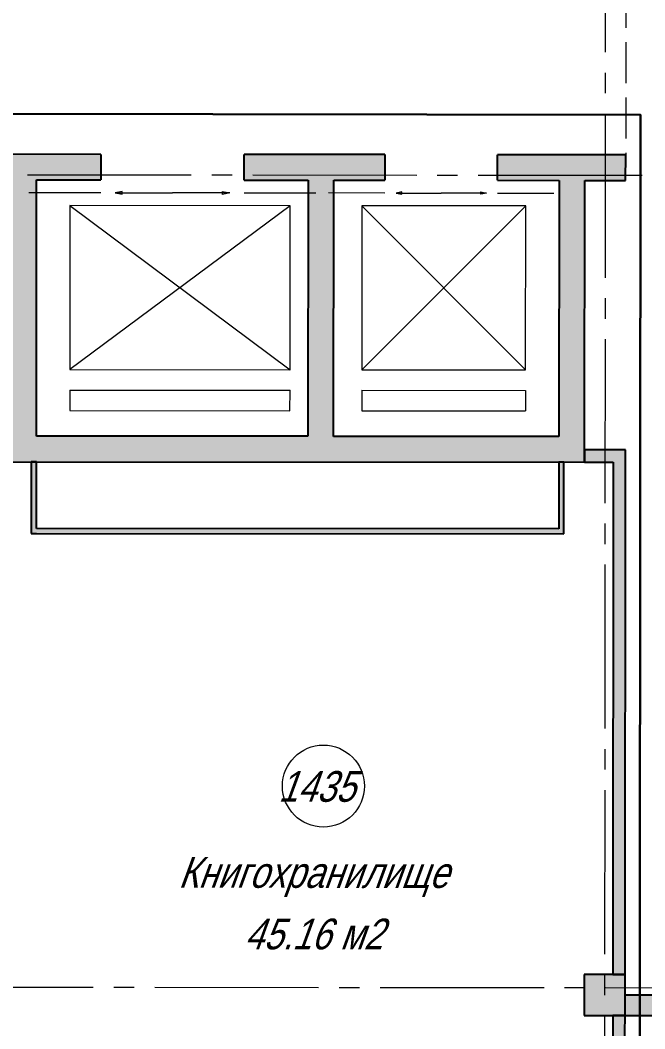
# Model space of a CAD drawing. Header units: millimetres. Extents: x 1949 to 134543, y 1145 to 48705.
# Drawn here: x 118370 to 121419, y 24293 to 29215 of the extents above; entities that cross this region are included whole.
import ezdxf

# ---------------------------------------------------------------- set-up
doc = ezdxf.new("R2010")
doc.units = ezdxf.units.MM
doc.linetypes.add('LTYPE_2', pattern=[270, 200, -70])
doc.linetypes.add('LTYPE_5', pattern=[1100, 800, -100, 100, -100])
for name, color, linetype, lineweight, true_color in [('STANDARD', 18, 'Continuous', 25, 0x000000), ('Общий01', 18, 'Continuous', 13, 0x000000), ('Стена', 18, 'Continuous', 50, 0x000000), ('Текст_1_10', 18, 'Continuous', 25, 0x000000)]:
    doc.layers.add(name, color=color, linetype=linetype, lineweight=lineweight, true_color=true_color)
doc.layers.add('АГПТ', color=7, linetype='Continuous')
doc.styles.add('ARIALUNICODEMS', font='ARIALUNI.ttf')

msp = doc.modelspace()

# ---------------------------------------------------------------- hatches: boundary and pattern name
at = {"layer": 'Общий01', "linetype": 'Continuous', "lineweight": 5}
h = msp.add_hatch(color=252, dxfattribs=at)
h.paths.add_polyline_path([(120150.6, 28559.3), (119463.1, 28559.8), (119463, 28434.8), (120150.5, 28434.3)])
h.paths.add_polyline_path([(118763, 28435.4), (118763.1, 28560.4), (118125.6, 28560.9), (118125.5, 28435.9)])
h.paths.add_polyline_path([(121325.6, 28558.3), (120700.6, 28558.8), (120700.5, 28433.8), (121325.5, 28433.3)])
for points in [[(118325.5, 28435.7), (118324.5, 27185.7), (118449.5, 27185.6), (118450.5, 28435.6)], [(119775.5, 28434.6), (119774.5, 27184.6), (119899.5, 27184.5), (119900.5, 28434.5)], [(121000.5, 28433.6), (120999.5, 27183.6), (121124.5, 27183.5), (121125.5, 28433.5)], [(121124.5, 27183.5), (118324.5, 27185.7), (118324.4, 27060.7), (121124.4, 27058.5)], [(121122.3, 24358.5), (121322.3, 24358.3), (121322.5, 24558.3), (121122.5, 24558.5)]]:
    msp.add_hatch(color=252, dxfattribs=at).paths.add_polyline_path(points)
at = {"layer": 'Стена', "linetype": 'Continuous', "lineweight": 5}
for points in [[(121124.4, 27058.5), (121324.4, 27058.3), (121324.5, 27118.3), (121124.5, 27118.5)], [(118424.4, 27060.6), (118424.2, 26710.6), (118449.2, 26710.6), (118449.4, 27060.6)], [(121024.2, 26733.6), (121024.4, 27058.6), (120999.4, 27058.6), (120999.2, 26733.6)], [(121322.5, 24558.3), (121324.4, 27058.3), (121264.4, 27058.4), (121262.5, 24558.4)], [(118449.2, 26710.6), (121024.2, 26708.6), (121024.2, 26733.6), (118449.2, 26735.6)], [(121262.3, 24358.4), (121261.1, 22858.4), (121321.1, 22858.3), (121322.3, 24358.3)]]:
    msp.add_hatch(color=252, dxfattribs=at).paths.add_polyline_path(points)
h = msp.add_hatch(color=252, dxfattribs=at)
h.paths.add_polyline_path([(122272.3, 24357.6), (124122.3, 24356.1), (124122.4, 24456.1), (122272.4, 24457.6)])
h.paths.add_polyline_path([(121522.3, 24358.2), (121522.4, 24458.2), (121322.4, 24458.3), (121322.3, 24358.3)])

# ---------------------------------------------------------------- linework, layer by layer
at = {"layer": 'STANDARD', "color": 252, "linetype": 'LTYPE_2', "lineweight": 5}
msp.add_line((121327.1, 30458.3), (121325.6, 28558.3), dxfattribs=at)
at = {"layer": 'АГПТ', "color": 6, "lineweight": 30}
msp.add_lwpolyline([(119704.6, 22916.4), (119704.5, 22803.7), (121392.5, 22802.4), (121397.2, 28753.7), (114092.7, 28764.1), (114100.2, 38234.9), (112634.3, 38234.9), (112634.5, 38465.2)], dxfattribs=at)
at = {"layer": 'Общий01', "color": 252, "linetype": 'LTYPE_5', "lineweight": 5}
for p, q in [((121237.1, 43058.4), (121210.6, 9558.4)), ((103005.5, 28472.8), (131050.5, 28450.7)), ((130827, 24485.2), (103007, 24507.1))]:
    msp.add_line(p, q, dxfattribs=at)
at = {"layer": 'Общий01', "color": 252, "linetype": 'Continuous', "lineweight": 25}
for p, q in [((118763.1, 28560.4), (118125.6, 28560.9)), ((118763.1, 28560.4), (118763, 28435.4)), ((119463, 28434.8), (119463.1, 28559.8)), ((120150.6, 28559.3), (119463.1, 28559.8)), ((120150.6, 28559.3), (120150.5, 28434.3)), ((120700.5, 28433.8), (120700.6, 28558.8)), ((121325.6, 28558.3), (120700.6, 28558.8)), ((121325.5, 28433.3), (121325.6, 28558.3)), ((118449.5, 27185.6), (118450.5, 28435.6)), ((118450.5, 28435.6), (118763, 28435.4)), ((119463, 28434.8), (119775.5, 28434.6)), ((119775.5, 28434.6), (119774.5, 27184.6)), ((119899.5, 27184.5), (119900.5, 28434.5)), ((119900.5, 28434.5), (120150.5, 28434.3)), ((120700.5, 28433.8), (121000.5, 28433.6)), ((121000.5, 28433.6), (120999.5, 27183.6)), ((121124.5, 27183.5), (121125.5, 28433.5)), ((121125.5, 28433.5), (121325.5, 28433.3)), ((119774.5, 27184.6), (118449.5, 27185.6)), ((120999.5, 27183.6), (119899.5, 27184.5)), ((121124.4, 27058.5), (121124.5, 27183.5)), ((118324.4, 27060.7), (121124.4, 27058.5)), ((121122.5, 24558.5), (121122.3, 24358.5)), ((121322.5, 24558.3), (121122.5, 24558.5)), ((121322.3, 24358.3), (121322.5, 24558.3)), ((121122.3, 24358.5), (121322.3, 24358.3))]:
    msp.add_line(p, q, dxfattribs=at)
at = {"layer": 'Общий01', "color": 252, "linetype": 'Continuous', "lineweight": 5}
for p, q in [((118763, 28372.9), (118413, 28373.1)), ((118868, 28379.8), (118833, 28372.8)), ((118833, 28372.8), (119113, 28372.6)), ((118833, 28372.8), (118868, 28365.8)), ((118868, 28365.8), (118868, 28379.8)), ((119393, 28372.4), (119113, 28372.6)), ((119358, 28365.4), (119358, 28379.4)), ((119358, 28379.4), (119393, 28372.4)), ((119393, 28372.4), (119358, 28365.4)), ((119463, 28372.3), (119813, 28372)), ((120150.5, 28371.8), (119875.5, 28372)), ((120233, 28377.2), (120205.5, 28371.7)), ((120205.5, 28371.7), (120425.5, 28371.5)), ((120205.5, 28371.7), (120233, 28366.2)), ((120233, 28366.2), (120233, 28377.2)), ((120645.5, 28371.4), (120425.5, 28371.5)), ((120618, 28365.9), (120618, 28376.9)), ((120618, 28376.9), (120645.5, 28371.4)), ((120645.5, 28371.4), (120618, 28365.9)), ((120700.5, 28371.3), (120975.5, 28371.1)), ((118612.9, 28310.5), (118612.3, 27510.5)), ((119687.9, 28309.6), (118612.3, 27510.5)), ((119687.9, 28309.6), (118612.9, 28310.5)), ((118612.9, 28310.5), (119687.3, 27509.6)), ((119687.3, 27509.6), (119687.9, 28309.6)), ((120037.9, 28309.4), (120037.3, 27509.4)), ((120837.9, 28308.7), (120037.3, 27509.4)), ((120837.9, 28308.7), (120037.9, 28309.4)), ((120037.9, 28309.4), (120837.3, 27508.7)), ((120837.3, 27508.7), (120837.9, 28308.7)), ((118612.3, 27510.5), (119687.3, 27509.6)), ((120037.3, 27509.4), (120837.3, 27508.7)), ((118612.2, 27410.5), (118612.1, 27310.5)), ((118612.2, 27410.5), (119687.2, 27409.6)), ((119687.1, 27309.6), (119687.2, 27409.6)), ((120037.2, 27409.4), (120037.1, 27309.4)), ((120037.2, 27409.4), (120837.2, 27408.7)), ((120837.2, 27408.7), (120837.1, 27308.7)), ((118612.1, 27310.5), (119687.1, 27309.6)), ((120037.1, 27309.4), (120837.1, 27308.7))]:
    msp.add_line(p, q, dxfattribs=at)
at = {"layer": 'Стена', "color": 252, "linetype": 'Continuous', "lineweight": 25}
for p, q in [((121124.5, 27118.5), (121124.4, 27058.5)), ((121324.5, 27118.3), (121124.5, 27118.5)), ((121322.5, 24558.3), (121324.5, 27118.3)), ((118424.4, 27060.6), (118424.2, 26710.6)), ((118449.4, 27060.6), (118424.4, 27060.6)), ((118449.2, 26735.6), (118449.4, 27060.6)), ((120999.4, 27058.6), (120999.2, 26733.6)), ((121024.4, 27058.6), (120999.4, 27058.6)), ((121024.2, 26733.6), (121024.4, 27058.6)), ((121124.4, 27058.5), (121264.4, 27058.4)), ((121264.4, 27058.4), (121262.5, 24558.4)), ((120999.2, 26733.6), (118449.2, 26735.6)), ((121024.2, 26708.6), (121024.2, 26733.6)), ((118424.2, 26710.6), (118449.2, 26710.6)), ((118449.2, 26710.6), (121024.2, 26708.6)), ((121262.5, 24558.4), (121322.5, 24558.3)), ((121321.1, 22858.3), (121322.4, 24458.3)), ((121522.4, 24458.2), (121322.4, 24458.3)), ((121262.3, 24358.4), (121261.2, 22918.4)), ((121322.3, 24358.3), (121262.3, 24358.4)), ((121322.3, 24358.3), (121522.3, 24358.2))]:
    msp.add_line(p, q, dxfattribs=at)
at = {"layer": 'Текст_1_10', "color": 252, "linetype": 'Continuous', "lineweight": 5}
msp.add_circle((119850.1, 25477.9), 200, dxfattribs=at)

# ---------------------------------------------------------------- texts
at = {"layer": 'Общий01', "color": 252, "linetype": 'Continuous', "lineweight": 5, "style": 'ARIALUNICODEMS', "oblique": 20, "width": 0.8}
for s, p in [('Книгохранилище', (119140.9, 24981.8)), ('45.16 м2', (119463.7, 24681.5))]:
    msp.add_text(s, height=150, rotation=359.9547, dxfattribs=at).set_placement(p)
at = {"layer": 'Текст_1_10', "color": 252, "linetype": 'Continuous', "lineweight": 5, "style": 'ARIALUNICODEMS', "oblique": 20, "width": 0.8}
msp.add_text('1435', height=150, rotation=359.9547, dxfattribs=at).set_placement((119629.1, 25401.4))

doc.saveas('drawing.dxf')
